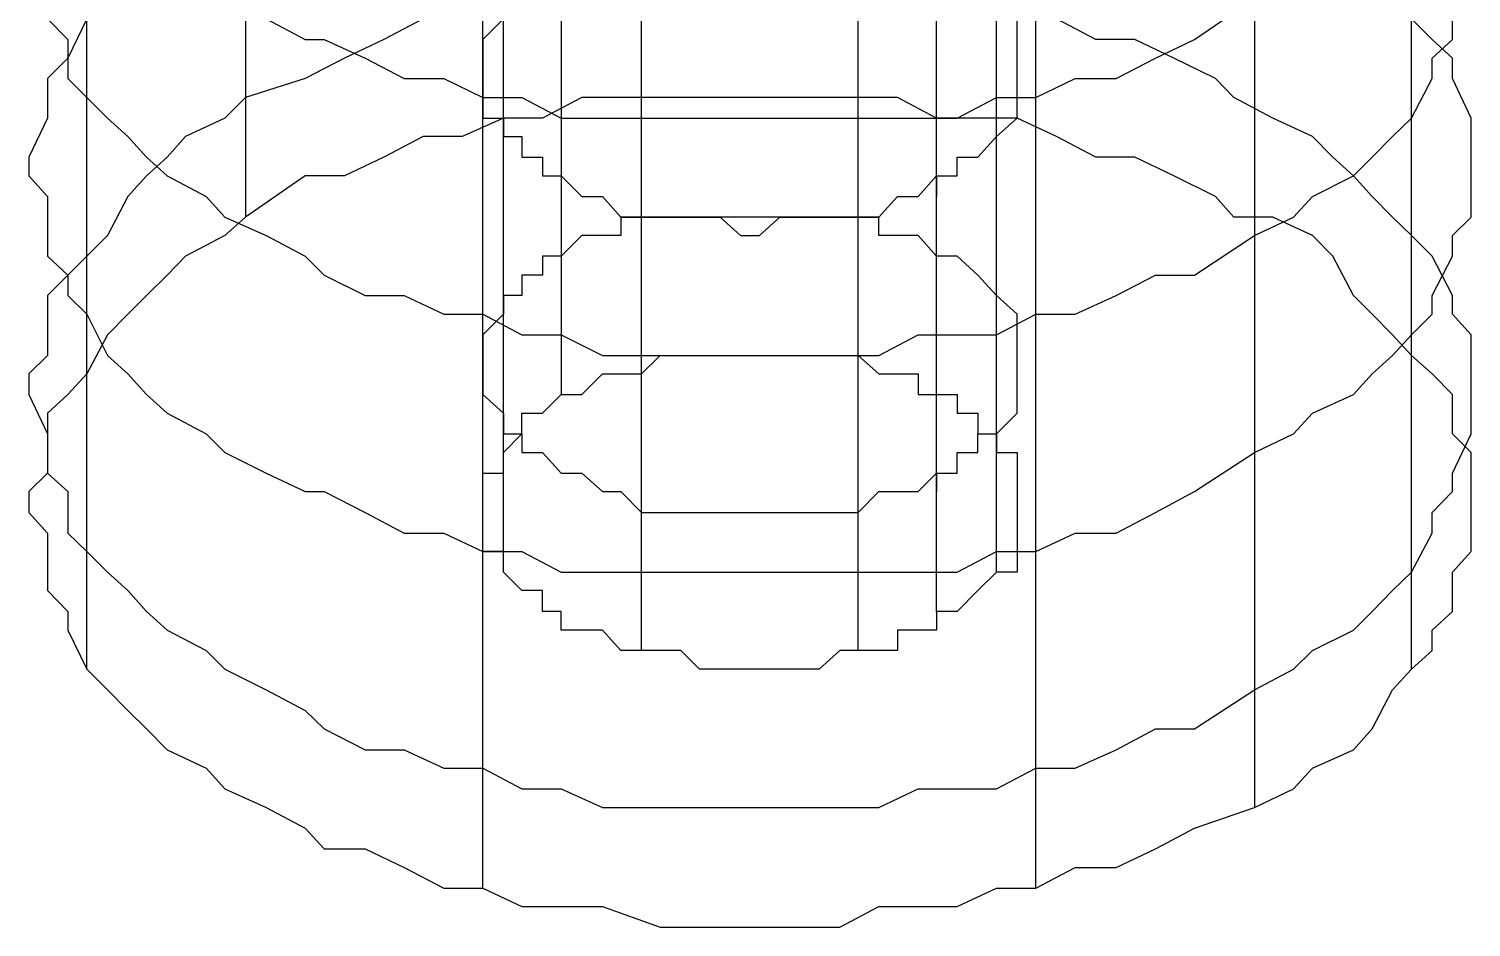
# Model space of a CAD drawing. Header units: millimetres. Extents: x 0 to 2112, y 8 to 1252.
# Drawn here: x 874.58 to 893.84, y 849.18 to 861.17 of the extents above; entities that cross this region are included whole.
import ezdxf

# ---------------------------------------------------------------- set-up
doc = ezdxf.new("R2010")
doc.units = ezdxf.units.MM
doc.layers.get('0').update_dxf_attribs({"linetype": 'CONTINUOUS'})

msp = doc.modelspace()

# ---------------------------------------------------------------- linework, layer by layer
at = {"color": 9}
for p, q in [((882.763, 856.566), (882.763, 872.381)), ((885.656, 856.566), (885.656, 872.381)), ((880.643, 859.98), (880.643, 872.106)), ((888.026, 859.98), (888.026, 872.106)), ((881.69, 871.827), (881.69, 856.29)), ((881.69, 871.827), (881.69, 856.29)), ((880.918, 855.518), (880.918, 871.058)), ((887.504, 855.518), (887.504, 871.058)), ((877.475, 870.783), (877.475, 858.658)), ((877.475, 870.783), (877.475, 858.658)), ((880.918, 853.92), (880.918, 869.46)), ((887.504, 853.92), (887.504, 869.46)), ((875.355, 856.813), (875.355, 868.937)), ((886.703, 853.394), (886.703, 868.937)), ((886.703, 853.394), (886.703, 868.937)), ((893.043, 856.813), (893.043, 868.937)), ((882.763, 852.872), (882.763, 868.412)), ((885.656, 852.872), (885.656, 868.412)), ((875.355, 852.625), (875.355, 864.722)), ((893.043, 852.625), (893.043, 864.722)), ((890.947, 862.873), (890.947, 850.78)), ((890.947, 862.873), (890.947, 850.78)), ((880.643, 849.704), (880.643, 861.826)), ((888.026, 849.704), (888.026, 861.826)), ((890.147, 861.028), (890.947, 861.579)), ((874.829, 861.303), (875.104, 861.028)), ((875.355, 861.303), (875.104, 860.781)), ((877.75, 861.303), (878.272, 861.028)), ((879.845, 861.303), (879.32, 861.028)), ((880.918, 861.303), (880.643, 861.028)), ((887.779, 861.028), (887.779, 861.303)), ((888.827, 861.028), (888.302, 861.303)), ((893.318, 861.028), (893.043, 861.303)), ((893.593, 861.028), (893.593, 861.303)), ((875.104, 861.028), (875.104, 860.506)), ((878.272, 861.028), (878.523, 861.028)), ((878.523, 861.028), (879.073, 860.781)), ((879.32, 861.028), (878.798, 860.781)), ((880.643, 861.028), (880.643, 861.028)), ((880.643, 861.028), (880.643, 860.781)), ((887.779, 860.781), (887.779, 861.028)), ((887.779, 861.028), (887.779, 861.028)), ((889.349, 861.028), (888.827, 861.028)), ((889.871, 860.781), (889.349, 861.028)), ((889.624, 860.781), (890.147, 861.028)), ((893.593, 860.781), (893.318, 861.028)), ((893.318, 860.781), (893.593, 861.028)), ((875.104, 860.781), (874.829, 860.506)), ((878.798, 860.781), (878.272, 860.506)), ((879.073, 860.781), (879.595, 860.506)), ((880.643, 860.781), (880.643, 860.781)), ((880.643, 860.781), (880.643, 860.506)), ((887.779, 860.506), (887.779, 860.781)), ((887.779, 860.781), (887.779, 860.781)), ((889.102, 860.506), (889.624, 860.781)), ((890.425, 860.506), (889.871, 860.781)), ((893.318, 860.506), (893.318, 860.781)), ((893.593, 860.506), (893.593, 860.781)), ((874.829, 860.506), (874.829, 860.256)), ((875.104, 860.506), (875.355, 860.256)), ((878.272, 860.506), (877.475, 860.256)), ((879.595, 860.506), (880.121, 860.506)), ((880.121, 860.506), (880.643, 860.256)), ((880.643, 860.506), (880.643, 860.506)), ((880.643, 860.506), (880.643, 860.256)), ((887.779, 860.256), (887.779, 860.506)), ((887.779, 860.506), (887.779, 860.506)), ((887.779, 860.506), (887.779, 860.506)), ((888.026, 860.256), (888.552, 860.506)), ((888.552, 860.506), (889.102, 860.506)), ((890.672, 860.256), (890.425, 860.506)), ((893.043, 859.98), (893.318, 860.506)), ((893.84, 859.98), (893.593, 860.506)), ((874.829, 860.256), (874.829, 859.98)), ((875.355, 860.256), (875.63, 859.98)), ((877.475, 860.256), (877.2, 859.98)), ((877.475, 860.256), (877.475, 859.98)), ((880.643, 860.256), (881.165, 860.256)), ((880.643, 860.256), (880.643, 860.256)), ((880.643, 860.256), (880.643, 859.98)), ((881.165, 860.256), (881.69, 859.98)), ((881.966, 860.256), (881.44, 859.98)), ((881.966, 860.256), (881.44, 859.98)), ((882.763, 860.256), (881.966, 860.256)), ((882.763, 860.256), (881.966, 860.256)), ((883.289, 860.256), (882.763, 860.256)), ((883.289, 860.256), (882.763, 860.256)), ((883.811, 860.256), (883.289, 860.256)), ((883.811, 860.256), (883.289, 860.256)), ((884.336, 860.256), (883.811, 860.256)), ((884.336, 860.256), (883.811, 860.256)), ((884.858, 860.256), (884.336, 860.256)), ((884.858, 860.256), (884.336, 860.256)), ((885.656, 860.256), (884.858, 860.256)), ((885.656, 860.256), (884.858, 860.256)), ((886.181, 860.256), (885.656, 860.256)), ((886.181, 860.256), (885.656, 860.256)), ((886.703, 859.98), (886.181, 860.256)), ((886.703, 859.98), (886.181, 860.256)), ((886.979, 859.98), (887.504, 860.256)), ((887.504, 860.256), (888.026, 860.256)), ((887.779, 859.98), (887.779, 860.256)), ((887.779, 860.256), (887.779, 860.256)), ((891.194, 859.98), (890.672, 860.256)), ((874.829, 859.98), (874.582, 859.458)), ((875.63, 859.98), (875.905, 859.734)), ((877.2, 859.98), (876.674, 859.734)), ((880.918, 859.98), (880.368, 859.734)), ((880.918, 859.98), (880.368, 859.734)), ((880.643, 859.98), (880.918, 859.98)), ((881.44, 859.98), (880.918, 859.98)), ((881.44, 859.98), (880.918, 859.98)), ((880.918, 859.98), (880.918, 859.734)), ((881.69, 859.98), (882.241, 859.98)), ((882.241, 859.98), (883.013, 859.98)), ((883.013, 859.98), (883.535, 859.98)), ((883.535, 859.98), (884.086, 859.98)), ((884.086, 859.98), (884.611, 859.98)), ((884.611, 859.98), (885.409, 859.98)), ((885.409, 859.98), (885.931, 859.98)), ((885.931, 859.98), (886.456, 859.98)), ((886.456, 859.98), (886.979, 859.98)), ((887.254, 859.98), (886.703, 859.98)), ((887.254, 859.98), (886.703, 859.98)), ((887.779, 859.98), (887.254, 859.98)), ((887.779, 859.98), (887.254, 859.98)), ((887.504, 859.734), (887.779, 859.98)), ((888.302, 859.734), (887.779, 859.98)), ((888.302, 859.734), (887.779, 859.98)), ((887.779, 859.98), (887.779, 859.98)), ((891.72, 859.734), (891.194, 859.98)), ((892.792, 859.734), (893.043, 859.98)), ((893.84, 859.734), (893.84, 859.98)), ((875.905, 859.734), (876.152, 859.458)), ((876.674, 859.734), (876.427, 859.458)), ((879.845, 859.734), (879.32, 859.458)), ((879.845, 859.734), (879.32, 859.458)), ((880.368, 859.734), (879.845, 859.734)), ((880.368, 859.734), (879.845, 859.734)), ((880.918, 859.734), (880.918, 859.734)), ((880.918, 859.734), (881.165, 859.734)), ((881.165, 859.734), (881.165, 859.458)), ((887.254, 859.458), (887.504, 859.734)), ((887.504, 859.734), (887.504, 859.734)), ((888.827, 859.458), (888.302, 859.734)), ((888.827, 859.458), (888.302, 859.734)), ((891.995, 859.458), (891.72, 859.734)), ((892.517, 859.458), (892.792, 859.734)), ((893.84, 859.458), (893.84, 859.734)), ((874.582, 859.458), (874.582, 859.208)), ((876.427, 859.458), (876.152, 859.208)), ((876.152, 859.458), (876.427, 859.208)), ((879.32, 859.458), (878.798, 859.208)), ((879.32, 859.458), (878.798, 859.208)), ((881.165, 859.458), (881.44, 859.458)), ((881.44, 859.458), (881.44, 859.208)), ((886.979, 859.208), (886.979, 859.458)), ((886.979, 859.458), (887.254, 859.458)), ((887.254, 859.458), (887.254, 859.458)), ((889.349, 859.458), (888.827, 859.458)), ((889.349, 859.458), (888.827, 859.458)), ((889.871, 859.208), (889.349, 859.458)), ((889.871, 859.208), (889.349, 859.458)), ((892.27, 859.208), (891.995, 859.458)), ((892.27, 859.208), (892.517, 859.458)), ((893.84, 858.933), (893.84, 859.458)), ((874.582, 859.208), (874.829, 858.933)), ((876.152, 859.208), (875.905, 858.933)), ((876.427, 859.208), (876.949, 858.933)), ((878.272, 859.208), (877.475, 858.658)), ((878.272, 859.208), (877.475, 858.658)), ((878.798, 859.208), (878.272, 859.208)), ((878.798, 859.208), (878.272, 859.208)), ((881.44, 859.208), (881.69, 859.208)), ((881.69, 859.208), (881.69, 859.208)), ((881.69, 859.208), (881.966, 858.933)), ((886.456, 858.933), (886.703, 859.208)), ((886.703, 859.208), (886.979, 859.208)), ((886.703, 859.208), (886.703, 858.933)), ((890.425, 858.933), (889.871, 859.208)), ((890.425, 858.933), (889.871, 859.208)), ((891.72, 858.933), (892.27, 859.208)), ((892.517, 858.933), (892.27, 859.208)), ((874.829, 858.933), (874.829, 858.658)), ((875.905, 858.933), (875.63, 858.411)), ((876.949, 858.933), (877.2, 858.658)), ((881.966, 858.933), (882.241, 858.933)), ((882.241, 858.933), (882.241, 858.933)), ((882.241, 858.933), (882.488, 858.658)), ((885.931, 858.658), (886.181, 858.933)), ((886.181, 858.933), (886.181, 858.933)), ((886.181, 858.933), (886.456, 858.933)), ((890.672, 858.658), (890.425, 858.933)), ((890.672, 858.658), (890.425, 858.933)), ((891.469, 858.658), (891.72, 858.933)), ((892.792, 858.658), (892.517, 858.933)), ((893.84, 858.658), (893.84, 858.933)), ((874.829, 858.658), (874.829, 858.135)), ((877.475, 858.658), (877.2, 858.411)), ((877.2, 858.658), (877.75, 858.411)), ((877.475, 858.658), (877.2, 858.411)), ((882.763, 858.658), (882.488, 858.658)), ((882.488, 858.658), (882.488, 858.411)), ((882.488, 858.658), (882.763, 858.658)), ((883.013, 858.658), (882.763, 858.658)), ((882.763, 858.658), (883.013, 858.658)), ((883.289, 858.658), (883.013, 858.658)), ((883.013, 858.658), (883.013, 858.658)), ((883.013, 858.658), (883.289, 858.658)), ((883.535, 858.658), (883.289, 858.658)), ((883.289, 858.658), (883.535, 858.658)), ((883.811, 858.658), (883.535, 858.658)), ((883.535, 858.658), (883.535, 858.658)), ((883.535, 858.658), (883.811, 858.658)), ((884.086, 858.658), (883.811, 858.658)), ((883.811, 858.658), (884.086, 858.411)), ((884.336, 858.658), (884.086, 858.658)), ((884.611, 858.658), (884.336, 858.658)), ((884.336, 858.411), (884.611, 858.658)), ((884.858, 858.658), (884.611, 858.658)), ((884.611, 858.658), (884.858, 858.658)), ((885.134, 858.658), (884.858, 858.658)), ((884.858, 858.658), (884.858, 858.658)), ((884.858, 858.658), (885.134, 858.658)), ((885.409, 858.658), (885.134, 858.658)), ((885.134, 858.658), (885.409, 858.658)), ((885.656, 858.658), (885.409, 858.658)), ((885.409, 858.658), (885.409, 858.658)), ((885.409, 858.658), (885.656, 858.658)), ((885.931, 858.658), (885.656, 858.658)), ((885.656, 858.658), (885.931, 858.658)), ((885.931, 858.411), (885.931, 858.658)), ((891.194, 858.658), (890.672, 858.658)), ((891.194, 858.658), (890.672, 858.658)), ((890.947, 858.411), (891.469, 858.658)), ((891.72, 858.411), (891.194, 858.658)), ((891.72, 858.411), (891.194, 858.658)), ((893.043, 858.411), (892.792, 858.658)), ((893.593, 858.411), (893.84, 858.658)), ((875.63, 858.411), (875.355, 858.135)), ((877.2, 858.411), (876.674, 858.135)), ((877.2, 858.411), (876.674, 858.135)), ((877.75, 858.411), (878.272, 858.135)), ((881.966, 858.411), (881.69, 858.135)), ((882.241, 858.411), (881.966, 858.411)), ((882.488, 858.411), (882.241, 858.411)), ((884.086, 858.411), (884.086, 858.411)), ((884.086, 858.411), (884.336, 858.411)), ((886.181, 858.411), (885.931, 858.411)), ((886.456, 858.411), (886.181, 858.411)), ((886.703, 858.135), (886.456, 858.411)), ((886.456, 858.411), (886.456, 858.411)), ((890.147, 857.885), (890.947, 858.411)), ((890.947, 858.411), (890.947, 858.135)), ((891.995, 858.135), (891.72, 858.411)), ((891.995, 858.135), (891.72, 858.411)), ((893.318, 858.135), (893.043, 858.411)), ((893.593, 858.135), (893.593, 858.411)), ((874.829, 858.135), (875.104, 857.885)), ((875.355, 858.135), (875.104, 857.885)), ((876.674, 858.135), (876.427, 857.885)), ((876.674, 858.135), (876.427, 857.885)), ((878.272, 858.135), (878.523, 857.885)), ((881.69, 858.135), (881.44, 858.135)), ((881.44, 858.135), (881.44, 857.885)), ((881.69, 858.135), (881.69, 857.885)), ((886.979, 858.135), (886.703, 858.135)), ((887.254, 857.885), (886.979, 858.135)), ((886.979, 858.135), (886.979, 858.135)), ((892.27, 857.61), (891.995, 858.135)), ((892.27, 857.61), (891.995, 858.135)), ((893.593, 857.61), (893.318, 858.135)), ((893.318, 857.61), (893.593, 858.135)), ((875.104, 857.885), (874.829, 857.61)), ((875.104, 857.885), (875.104, 857.61)), ((876.427, 857.885), (876.152, 857.61)), ((876.427, 857.885), (876.152, 857.61)), ((878.523, 857.885), (879.073, 857.61)), ((881.44, 857.885), (881.165, 857.885)), ((881.165, 857.885), (881.165, 857.885)), ((881.165, 857.885), (881.165, 857.61)), ((887.504, 857.61), (887.254, 857.885)), ((887.254, 857.885), (887.254, 857.885)), ((889.102, 857.61), (889.624, 857.885)), ((889.624, 857.885), (890.147, 857.885)), ((874.829, 857.61), (874.829, 857.088)), ((875.104, 857.61), (875.355, 857.363)), ((876.152, 857.61), (875.905, 857.363)), ((876.152, 857.61), (875.905, 857.363)), ((879.073, 857.61), (879.595, 857.61)), ((879.595, 857.61), (880.121, 857.363)), ((881.165, 857.61), (880.918, 857.61)), ((880.918, 857.61), (880.918, 857.363)), ((887.779, 857.363), (887.504, 857.61)), ((887.504, 857.61), (887.504, 857.61)), ((887.504, 857.61), (887.504, 857.61)), ((888.552, 857.363), (889.102, 857.61)), ((892.517, 857.363), (892.27, 857.61)), ((892.517, 857.363), (892.27, 857.61)), ((893.318, 857.363), (893.318, 857.61)), ((893.593, 857.363), (893.593, 857.61)), ((875.355, 857.363), (875.63, 856.813)), ((875.905, 857.363), (875.63, 857.088)), ((875.905, 857.363), (875.63, 857.088)), ((880.121, 857.363), (880.643, 857.363)), ((880.643, 857.363), (881.165, 857.088)), ((880.918, 857.363), (880.643, 857.088)), ((880.918, 857.363), (880.918, 857.363)), ((887.504, 857.088), (888.026, 857.363)), ((887.779, 857.088), (887.779, 857.363)), ((887.779, 857.363), (887.779, 857.363)), ((888.026, 857.363), (888.552, 857.363)), ((892.792, 857.088), (892.517, 857.363)), ((892.792, 857.088), (892.517, 857.363)), ((893.043, 857.088), (893.318, 857.363)), ((893.84, 857.088), (893.593, 857.363)), ((874.829, 857.088), (874.829, 856.813)), ((875.63, 857.088), (875.355, 856.566)), ((875.63, 857.088), (875.355, 856.566)), ((880.643, 857.088), (880.643, 857.088)), ((880.643, 857.088), (880.643, 856.813)), ((881.165, 857.088), (881.69, 857.088)), ((881.69, 857.088), (882.241, 856.813)), ((885.931, 856.813), (886.456, 857.088)), ((886.456, 857.088), (886.979, 857.088)), ((886.979, 857.088), (887.504, 857.088)), ((887.779, 856.813), (887.779, 857.088)), ((887.779, 857.088), (887.779, 857.088)), ((893.043, 856.813), (892.792, 857.088)), ((892.792, 856.813), (893.043, 857.088)), ((893.043, 856.813), (892.792, 857.088)), ((893.84, 856.813), (893.84, 857.088)), ((874.829, 856.813), (874.582, 856.566)), ((875.63, 856.813), (875.905, 856.566)), ((880.643, 856.813), (880.643, 856.813)), ((880.643, 856.813), (880.643, 856.566)), ((882.241, 856.813), (883.013, 856.813)), ((882.763, 856.566), (883.013, 856.813)), ((882.763, 856.566), (883.013, 856.813)), ((883.013, 856.813), (883.535, 856.813)), ((883.013, 856.813), (883.289, 856.813)), ((883.013, 856.813), (883.289, 856.813)), ((883.289, 856.813), (883.535, 856.813)), ((883.289, 856.813), (883.535, 856.813)), ((883.535, 856.813), (884.086, 856.813)), ((883.535, 856.813), (883.535, 856.813)), ((883.535, 856.813), (883.811, 856.813)), ((883.535, 856.813), (883.535, 856.813)), ((883.535, 856.813), (883.811, 856.813)), ((883.811, 856.813), (884.086, 856.813)), ((883.811, 856.813), (884.086, 856.813)), ((884.086, 856.813), (884.611, 856.813)), ((884.086, 856.813), (884.336, 856.813)), ((884.086, 856.813), (884.336, 856.813)), ((884.336, 856.813), (884.611, 856.813)), ((884.336, 856.813), (884.611, 856.813)), ((884.611, 856.813), (885.409, 856.813)), ((884.611, 856.813), (884.858, 856.813)), ((884.611, 856.813), (884.858, 856.813)), ((884.858, 856.813), (884.858, 856.813)), ((884.858, 856.813), (885.134, 856.813)), ((884.858, 856.813), (884.858, 856.813)), ((884.858, 856.813), (885.134, 856.813)), ((885.134, 856.813), (885.409, 856.813)), ((885.134, 856.813), (885.409, 856.813)), ((885.409, 856.813), (885.931, 856.813)), ((885.409, 856.813), (885.656, 856.813)), ((885.409, 856.813), (885.656, 856.813)), ((885.656, 856.813), (885.931, 856.566)), ((885.656, 856.813), (885.931, 856.566)), ((887.779, 856.566), (887.779, 856.813)), ((887.779, 856.813), (887.779, 856.813)), ((892.517, 856.566), (892.792, 856.813)), ((893.318, 856.566), (893.043, 856.813)), ((893.318, 856.566), (893.043, 856.813)), ((893.84, 856.29), (893.84, 856.813)), ((874.582, 856.566), (874.582, 856.29)), ((875.355, 856.566), (875.104, 856.29)), ((875.355, 856.566), (875.104, 856.29)), ((875.905, 856.566), (876.152, 856.29)), ((880.643, 856.566), (880.643, 856.566)), ((880.643, 856.566), (880.643, 856.29)), ((881.966, 856.29), (882.241, 856.566)), ((881.966, 856.29), (882.241, 856.566)), ((882.241, 856.566), (882.488, 856.566)), ((882.241, 856.566), (882.488, 856.566)), ((882.488, 856.566), (882.488, 856.566)), ((882.488, 856.566), (882.763, 856.566)), ((882.488, 856.566), (882.488, 856.566)), ((882.488, 856.566), (882.763, 856.566)), ((885.931, 856.566), (885.931, 856.566)), ((885.931, 856.566), (886.181, 856.566)), ((885.931, 856.566), (885.931, 856.566)), ((885.931, 856.566), (886.181, 856.566)), ((886.181, 856.566), (886.456, 856.566)), ((886.181, 856.566), (886.456, 856.566)), ((886.456, 856.566), (886.456, 856.29)), ((886.456, 856.566), (886.456, 856.29)), ((887.779, 856.29), (887.779, 856.566)), ((887.779, 856.566), (887.779, 856.566)), ((892.27, 856.29), (892.517, 856.566)), ((893.593, 856.29), (893.318, 856.566)), ((893.593, 856.29), (893.318, 856.566)), ((874.582, 856.29), (874.829, 855.765)), ((875.104, 856.29), (874.829, 856.04)), ((875.104, 856.29), (874.829, 856.04)), ((876.152, 856.29), (876.427, 856.04)), ((880.643, 856.29), (880.643, 856.29)), ((880.643, 856.29), (880.643, 856.29)), ((880.643, 856.29), (880.918, 856.04)), ((881.44, 856.04), (881.69, 856.29)), ((881.44, 856.04), (881.69, 856.29)), ((881.69, 856.29), (881.966, 856.29)), ((881.69, 856.29), (881.966, 856.29)), ((881.966, 856.29), (881.966, 856.29)), ((881.966, 856.29), (881.966, 856.29)), ((886.456, 856.29), (886.703, 856.29)), ((886.456, 856.29), (886.703, 856.29)), ((886.703, 856.29), (886.979, 856.29)), ((886.703, 856.29), (886.979, 856.29)), ((886.979, 856.29), (886.979, 856.04)), ((886.979, 856.29), (886.979, 856.04)), ((887.779, 856.04), (887.779, 856.29)), ((887.779, 856.29), (887.779, 856.29)), ((891.72, 856.04), (892.27, 856.29)), ((893.593, 855.765), (893.593, 856.29)), ((893.593, 855.765), (893.593, 856.29)), ((893.84, 856.04), (893.84, 856.29)), ((874.829, 856.04), (874.829, 855.765)), ((874.829, 856.04), (874.829, 855.765)), ((876.427, 856.04), (876.949, 855.765)), ((880.918, 856.04), (880.918, 856.04)), ((880.918, 856.04), (880.918, 855.765)), ((881.165, 855.765), (881.165, 856.04)), ((881.165, 856.04), (881.44, 856.04)), ((881.165, 855.765), (881.165, 856.04)), ((881.165, 856.04), (881.44, 856.04)), ((886.979, 856.04), (887.254, 856.04)), ((886.979, 856.04), (887.254, 856.04)), ((887.254, 856.04), (887.254, 855.765)), ((887.254, 856.04), (887.254, 855.765)), ((887.504, 855.765), (887.779, 856.04)), ((887.779, 856.04), (887.779, 856.04)), ((891.469, 855.765), (891.72, 856.04)), ((893.84, 855.765), (893.84, 856.04)), ((874.829, 855.765), (874.829, 855.243)), ((874.829, 855.765), (874.829, 855.518)), ((874.829, 855.765), (874.829, 855.243)), ((876.949, 855.765), (877.2, 855.518)), ((880.918, 855.765), (881.165, 855.765)), ((880.918, 855.518), (881.165, 855.765)), ((880.918, 855.518), (881.165, 855.765)), ((881.165, 855.765), (881.165, 855.518)), ((881.165, 855.765), (881.165, 855.765)), ((881.165, 855.765), (881.165, 855.765)), ((887.254, 855.518), (887.254, 855.765)), ((887.254, 855.765), (887.504, 855.765)), ((887.254, 855.765), (887.504, 855.765)), ((887.254, 855.765), (887.504, 855.765)), ((887.504, 855.765), (887.504, 855.765)), ((887.504, 855.765), (887.504, 855.765)), ((887.504, 855.765), (887.504, 855.518)), ((887.504, 855.765), (887.504, 855.765)), ((887.504, 855.765), (887.504, 855.518)), ((890.947, 855.518), (891.469, 855.765)), ((893.84, 855.518), (893.593, 855.765)), ((893.593, 855.243), (893.84, 855.765)), ((893.84, 855.518), (893.593, 855.765)), ((874.829, 855.518), (874.829, 855.243)), ((877.2, 855.518), (877.75, 855.243)), ((880.918, 855.243), (880.918, 855.518)), ((880.918, 855.518), (880.918, 855.518)), ((880.918, 855.243), (880.918, 855.518)), ((880.918, 855.518), (880.918, 855.518)), ((881.165, 855.518), (881.44, 855.518)), ((881.44, 855.518), (881.44, 855.518)), ((881.44, 855.518), (881.69, 855.243)), ((886.979, 855.243), (886.979, 855.518)), ((886.979, 855.518), (887.254, 855.518)), ((887.504, 855.518), (887.779, 855.518)), ((887.504, 855.518), (887.779, 855.518)), ((887.779, 855.518), (887.779, 855.243)), ((887.779, 855.518), (887.779, 855.243)), ((890.147, 854.996), (890.947, 855.518)), ((890.947, 855.518), (890.947, 855.243)), ((893.84, 855.243), (893.84, 855.518)), ((893.84, 855.243), (893.84, 855.518)), ((874.829, 855.243), (874.582, 854.996)), ((874.829, 855.243), (874.582, 854.996)), ((874.829, 855.243), (875.104, 854.996)), ((877.75, 855.243), (878.272, 854.996)), ((880.643, 854.996), (880.643, 855.243)), ((880.643, 855.243), (880.643, 855.243)), ((880.643, 855.243), (880.918, 855.243)), ((880.643, 854.996), (880.643, 855.243)), ((880.643, 855.243), (880.643, 855.243)), ((880.643, 855.243), (880.918, 855.243)), ((881.69, 855.243), (881.69, 855.243)), ((881.69, 855.243), (881.966, 855.243)), ((881.966, 855.243), (882.241, 854.996)), ((886.456, 854.996), (886.703, 855.243)), ((886.703, 855.243), (886.979, 855.243)), ((886.703, 855.243), (886.703, 854.996)), ((887.779, 855.243), (887.779, 855.243)), ((887.779, 855.243), (887.779, 854.996)), ((887.779, 855.243), (887.779, 855.243)), ((887.779, 855.243), (887.779, 854.996)), ((893.593, 854.996), (893.593, 855.243)), ((893.84, 854.996), (893.84, 855.243)), ((893.84, 854.996), (893.84, 855.243)), ((874.582, 854.996), (874.582, 854.717)), ((874.582, 854.996), (874.582, 854.717)), ((875.104, 854.996), (875.104, 854.442)), ((878.272, 854.996), (878.523, 854.996)), ((878.523, 854.996), (879.073, 854.717)), ((880.643, 854.717), (880.643, 854.996)), ((880.643, 854.996), (880.643, 854.996)), ((880.643, 854.717), (880.643, 854.996)), ((880.643, 854.996), (880.643, 854.996)), ((882.241, 854.996), (882.241, 854.996)), ((882.241, 854.996), (882.488, 854.996)), ((882.488, 854.996), (882.763, 854.717)), ((885.656, 854.717), (885.931, 854.996)), ((885.931, 854.996), (886.181, 854.996)), ((886.181, 854.996), (886.181, 854.996)), ((886.181, 854.996), (886.456, 854.996)), ((887.779, 854.996), (887.779, 854.996)), ((887.779, 854.996), (887.779, 854.717)), ((887.779, 854.996), (887.779, 854.996)), ((887.779, 854.996), (887.779, 854.717)), ((889.624, 854.717), (890.147, 854.996)), ((893.318, 854.717), (893.593, 854.996)), ((893.84, 854.442), (893.84, 854.996)), ((893.84, 854.442), (893.84, 854.996)), ((874.582, 854.717), (874.829, 854.442)), ((874.582, 854.717), (874.829, 854.442)), ((879.073, 854.717), (879.595, 854.442)), ((880.643, 854.442), (880.643, 854.717)), ((880.643, 854.717), (880.643, 854.717)), ((880.643, 854.442), (880.643, 854.717)), ((880.643, 854.717), (880.643, 854.717)), ((882.763, 854.717), (883.013, 854.717)), ((883.013, 854.717), (883.013, 854.717)), ((883.013, 854.717), (883.289, 854.717)), ((883.289, 854.717), (883.535, 854.717)), ((883.535, 854.717), (883.811, 854.717)), ((883.811, 854.717), (884.086, 854.717)), ((884.086, 854.717), (884.086, 854.717)), ((884.086, 854.717), (884.336, 854.717)), ((884.336, 854.717), (884.611, 854.717)), ((884.611, 854.717), (884.858, 854.717)), ((884.858, 854.717), (885.134, 854.717)), ((885.134, 854.717), (885.409, 854.717)), ((885.409, 854.717), (885.409, 854.717)), ((885.409, 854.717), (885.656, 854.717)), ((887.779, 854.717), (887.779, 854.717)), ((887.779, 854.717), (887.779, 854.442)), ((887.779, 854.717), (887.779, 854.717)), ((887.779, 854.717), (887.779, 854.442)), ((889.102, 854.442), (889.624, 854.717)), ((893.318, 854.442), (893.318, 854.717)), ((874.829, 854.442), (874.829, 853.92)), ((874.829, 854.442), (874.829, 853.92)), ((875.104, 854.442), (875.355, 854.195)), ((879.595, 854.442), (880.121, 854.442)), ((880.121, 854.442), (880.643, 854.195)), ((880.643, 854.195), (880.643, 854.442)), ((880.643, 854.442), (880.643, 854.442)), ((880.643, 854.195), (880.643, 854.442)), ((880.643, 854.442), (880.643, 854.442)), ((887.779, 854.442), (887.779, 854.442)), ((887.779, 854.442), (887.779, 854.195)), ((887.779, 854.442), (887.779, 854.442)), ((887.779, 854.442), (887.779, 854.195)), ((888.026, 854.195), (888.552, 854.442)), ((888.552, 854.442), (889.102, 854.442)), ((893.043, 853.92), (893.318, 854.442)), ((893.84, 854.195), (893.84, 854.442)), ((893.84, 854.195), (893.84, 854.442)), ((875.355, 854.195), (875.63, 853.92)), ((880.643, 854.195), (881.165, 854.195)), ((880.918, 854.195), (880.643, 854.195)), ((880.918, 854.195), (880.643, 854.195)), ((880.918, 853.92), (880.918, 854.195)), ((880.918, 853.92), (880.918, 854.195)), ((881.165, 854.195), (881.69, 853.92)), ((886.979, 853.92), (887.504, 854.195)), ((887.504, 854.195), (888.026, 854.195)), ((887.779, 854.195), (887.779, 854.195)), ((887.779, 854.195), (887.779, 853.92)), ((887.779, 854.195), (887.779, 854.195)), ((887.779, 854.195), (887.779, 853.92)), ((893.593, 853.92), (893.84, 854.195)), ((893.593, 853.92), (893.84, 854.195)), ((874.829, 853.92), (874.829, 853.673)), ((874.829, 853.92), (874.829, 853.673)), ((875.63, 853.92), (875.905, 853.673)), ((881.165, 853.673), (880.918, 853.92)), ((880.918, 853.92), (880.918, 853.92)), ((881.165, 853.673), (880.918, 853.92)), ((880.918, 853.92), (880.918, 853.92)), ((881.69, 853.92), (882.241, 853.92)), ((882.241, 853.92), (883.013, 853.92)), ((883.013, 853.92), (883.535, 853.92)), ((883.535, 853.92), (884.086, 853.92)), ((884.086, 853.92), (884.611, 853.92)), ((884.611, 853.92), (885.409, 853.92)), ((885.409, 853.92), (885.931, 853.92)), ((885.931, 853.92), (886.456, 853.92)), ((886.456, 853.92), (886.979, 853.92)), ((887.504, 853.92), (887.254, 853.673)), ((887.504, 853.92), (887.254, 853.673)), ((887.779, 853.92), (887.504, 853.92)), ((887.504, 853.92), (887.504, 853.92)), ((887.779, 853.92), (887.504, 853.92)), ((887.504, 853.92), (887.504, 853.92)), ((892.792, 853.673), (893.043, 853.92)), ((893.593, 853.394), (893.593, 853.92)), ((893.593, 853.394), (893.593, 853.92)), ((874.829, 853.673), (875.104, 853.394)), ((874.829, 853.673), (875.104, 853.394)), ((875.905, 853.673), (876.152, 853.394)), ((881.44, 853.673), (881.165, 853.673)), ((881.165, 853.673), (881.165, 853.673)), ((881.44, 853.673), (881.165, 853.673)), ((881.165, 853.673), (881.165, 853.673)), ((881.44, 853.394), (881.44, 853.673)), ((881.44, 853.394), (881.44, 853.673)), ((887.254, 853.673), (886.979, 853.394)), ((887.254, 853.673), (886.979, 853.394)), ((887.254, 853.673), (887.254, 853.673)), ((887.254, 853.673), (887.254, 853.673)), ((892.517, 853.394), (892.792, 853.673)), ((875.104, 853.394), (875.104, 853.147)), ((875.104, 853.394), (875.104, 853.147)), ((876.152, 853.394), (876.427, 853.147)), ((881.69, 853.394), (881.44, 853.394)), ((881.69, 853.394), (881.44, 853.394)), ((881.69, 853.147), (881.69, 853.394)), ((881.69, 853.147), (881.69, 853.394)), ((886.979, 853.394), (886.703, 853.394)), ((886.703, 853.394), (886.703, 853.147)), ((886.703, 853.394), (886.703, 853.147)), ((886.979, 853.394), (886.703, 853.394)), ((892.27, 853.147), (892.517, 853.394)), ((893.318, 853.147), (893.593, 853.394)), ((893.318, 853.147), (893.593, 853.394)), ((875.104, 853.147), (875.355, 852.625)), ((875.104, 853.147), (875.355, 852.625)), ((876.427, 853.147), (876.949, 852.872)), ((881.966, 853.147), (881.69, 853.147)), ((881.966, 853.147), (881.69, 853.147)), ((882.241, 853.147), (881.966, 853.147)), ((882.241, 853.147), (881.966, 853.147)), ((882.488, 852.872), (882.241, 853.147)), ((882.241, 853.147), (882.241, 853.147)), ((882.488, 852.872), (882.241, 853.147)), ((882.241, 853.147), (882.241, 853.147)), ((886.456, 853.147), (886.181, 853.147)), ((886.181, 853.147), (886.181, 852.872)), ((886.456, 853.147), (886.181, 853.147)), ((886.181, 853.147), (886.181, 852.872)), ((886.703, 853.147), (886.456, 853.147)), ((886.703, 853.147), (886.456, 853.147)), ((891.72, 852.872), (892.27, 853.147)), ((893.318, 852.872), (893.318, 853.147)), ((893.318, 852.872), (893.318, 853.147)), ((876.949, 852.872), (877.2, 852.625)), ((882.763, 852.872), (882.488, 852.872)), ((882.763, 852.872), (882.488, 852.872)), ((883.013, 852.872), (882.763, 852.872)), ((883.013, 852.872), (882.763, 852.872)), ((883.289, 852.872), (883.013, 852.872)), ((883.013, 852.872), (883.013, 852.872)), ((883.289, 852.872), (883.013, 852.872)), ((883.013, 852.872), (883.013, 852.872)), ((883.535, 852.625), (883.289, 852.872)), ((883.535, 852.625), (883.289, 852.872)), ((885.409, 852.872), (885.134, 852.625)), ((885.409, 852.872), (885.134, 852.625)), ((885.656, 852.872), (885.409, 852.872)), ((885.409, 852.872), (885.409, 852.872)), ((885.656, 852.872), (885.409, 852.872)), ((885.409, 852.872), (885.409, 852.872)), ((885.931, 852.872), (885.656, 852.872)), ((885.931, 852.872), (885.656, 852.872)), ((886.181, 852.872), (885.931, 852.872)), ((886.181, 852.872), (885.931, 852.872)), ((891.469, 852.625), (891.72, 852.872)), ((893.043, 852.625), (893.318, 852.872)), ((893.043, 852.625), (893.318, 852.872)), ((875.355, 852.625), (875.63, 852.35)), ((875.355, 852.625), (875.63, 852.35)), ((877.2, 852.625), (877.75, 852.35)), ((883.811, 852.625), (883.535, 852.625)), ((883.811, 852.625), (883.535, 852.625)), ((884.086, 852.625), (883.811, 852.625)), ((884.086, 852.625), (883.811, 852.625)), ((884.336, 852.625), (884.086, 852.625)), ((884.086, 852.625), (884.086, 852.625)), ((884.336, 852.625), (884.086, 852.625)), ((884.086, 852.625), (884.086, 852.625)), ((884.611, 852.625), (884.336, 852.625)), ((884.611, 852.625), (884.336, 852.625)), ((884.858, 852.625), (884.611, 852.625)), ((884.858, 852.625), (884.611, 852.625)), ((885.134, 852.625), (884.858, 852.625)), ((885.134, 852.625), (884.858, 852.625)), ((890.947, 852.35), (891.469, 852.625)), ((892.792, 852.35), (893.043, 852.625)), ((892.792, 852.35), (893.043, 852.625)), ((875.63, 852.35), (875.905, 852.075)), ((875.63, 852.35), (875.905, 852.075)), ((877.75, 852.35), (878.272, 852.075)), ((890.147, 851.828), (890.947, 852.35)), ((890.947, 852.35), (890.947, 852.075)), ((892.517, 851.828), (892.792, 852.35)), ((892.517, 851.828), (892.792, 852.35)), ((875.905, 852.075), (876.152, 851.828)), ((875.905, 852.075), (876.152, 851.828)), ((878.272, 852.075), (878.523, 851.828)), ((876.152, 851.828), (876.427, 851.549)), ((876.152, 851.828), (876.427, 851.549)), ((878.523, 851.828), (879.073, 851.549)), ((889.102, 851.549), (889.624, 851.828)), ((889.624, 851.828), (890.147, 851.828)), ((892.27, 851.549), (892.517, 851.828)), ((892.27, 851.549), (892.517, 851.828)), ((876.427, 851.549), (876.949, 851.302)), ((876.427, 851.549), (876.949, 851.302)), ((879.073, 851.549), (879.595, 851.549)), ((879.595, 851.549), (880.121, 851.302)), ((888.552, 851.302), (889.102, 851.549)), ((891.72, 851.302), (892.27, 851.549)), ((891.72, 851.302), (892.27, 851.549)), ((876.949, 851.302), (877.2, 851.027)), ((876.949, 851.302), (877.2, 851.027)), ((880.121, 851.302), (880.643, 851.302)), ((880.643, 851.302), (881.165, 851.027)), ((887.504, 851.027), (888.026, 851.302)), ((888.026, 851.302), (888.552, 851.302)), ((891.469, 851.027), (891.72, 851.302)), ((891.469, 851.027), (891.72, 851.302)), ((877.2, 851.027), (877.75, 850.78)), ((877.2, 851.027), (877.75, 850.78)), ((881.165, 851.027), (881.69, 851.027)), ((881.69, 851.027), (882.241, 850.78)), ((885.931, 850.78), (886.456, 851.027)), ((886.456, 851.027), (886.979, 851.027)), ((886.979, 851.027), (887.504, 851.027)), ((890.947, 850.78), (891.469, 851.027)), ((890.947, 850.78), (891.469, 851.027)), ((877.75, 850.78), (878.272, 850.505)), ((877.75, 850.78), (878.272, 850.505)), ((882.241, 850.78), (883.013, 850.78)), ((883.013, 850.78), (883.535, 850.78)), ((883.535, 850.78), (884.086, 850.78)), ((884.086, 850.78), (884.611, 850.78)), ((884.611, 850.78), (885.409, 850.78)), ((885.409, 850.78), (885.931, 850.78)), ((890.147, 850.505), (890.947, 850.78)), ((890.147, 850.505), (890.947, 850.78)), ((878.272, 850.505), (878.523, 850.226)), ((878.272, 850.505), (878.523, 850.226)), ((889.624, 850.226), (890.147, 850.505)), ((889.624, 850.226), (890.147, 850.505)), ((878.523, 850.226), (879.073, 850.226)), ((878.523, 850.226), (879.073, 850.226)), ((879.073, 850.226), (879.595, 849.979)), ((879.073, 850.226), (879.595, 849.979)), ((889.102, 849.979), (889.624, 850.226)), ((889.102, 849.979), (889.624, 850.226)), ((879.595, 849.979), (880.121, 849.704)), ((879.595, 849.979), (880.121, 849.704)), ((888.026, 849.704), (888.552, 849.979)), ((888.026, 849.704), (888.552, 849.979)), ((888.552, 849.979), (889.102, 849.979)), ((888.552, 849.979), (889.102, 849.979)), ((880.121, 849.704), (880.643, 849.704)), ((880.121, 849.704), (880.643, 849.704)), ((880.643, 849.704), (881.165, 849.457)), ((880.643, 849.704), (881.165, 849.457)), ((886.979, 849.457), (887.504, 849.704)), ((886.979, 849.457), (887.504, 849.704)), ((887.504, 849.704), (888.026, 849.704)), ((887.504, 849.704), (888.026, 849.704)), ((881.165, 849.457), (881.69, 849.457)), ((881.165, 849.457), (881.69, 849.457)), ((881.69, 849.457), (882.241, 849.457)), ((881.69, 849.457), (882.241, 849.457)), ((882.241, 849.457), (883.013, 849.182)), ((882.241, 849.457), (883.013, 849.182)), ((885.409, 849.182), (885.931, 849.457)), ((885.409, 849.182), (885.931, 849.457)), ((885.931, 849.457), (886.456, 849.457)), ((885.931, 849.457), (886.456, 849.457)), ((886.456, 849.457), (886.979, 849.457)), ((886.456, 849.457), (886.979, 849.457)), ((883.013, 849.182), (883.535, 849.182)), ((883.013, 849.182), (883.535, 849.182)), ((883.535, 849.182), (884.086, 849.182)), ((883.535, 849.182), (884.086, 849.182)), ((884.086, 849.182), (884.611, 849.182)), ((884.086, 849.182), (884.611, 849.182)), ((884.611, 849.182), (885.409, 849.182)), ((884.611, 849.182), (885.409, 849.182))]:
    msp.add_line(p, q, dxfattribs=at)

doc.saveas('drawing.dxf')
